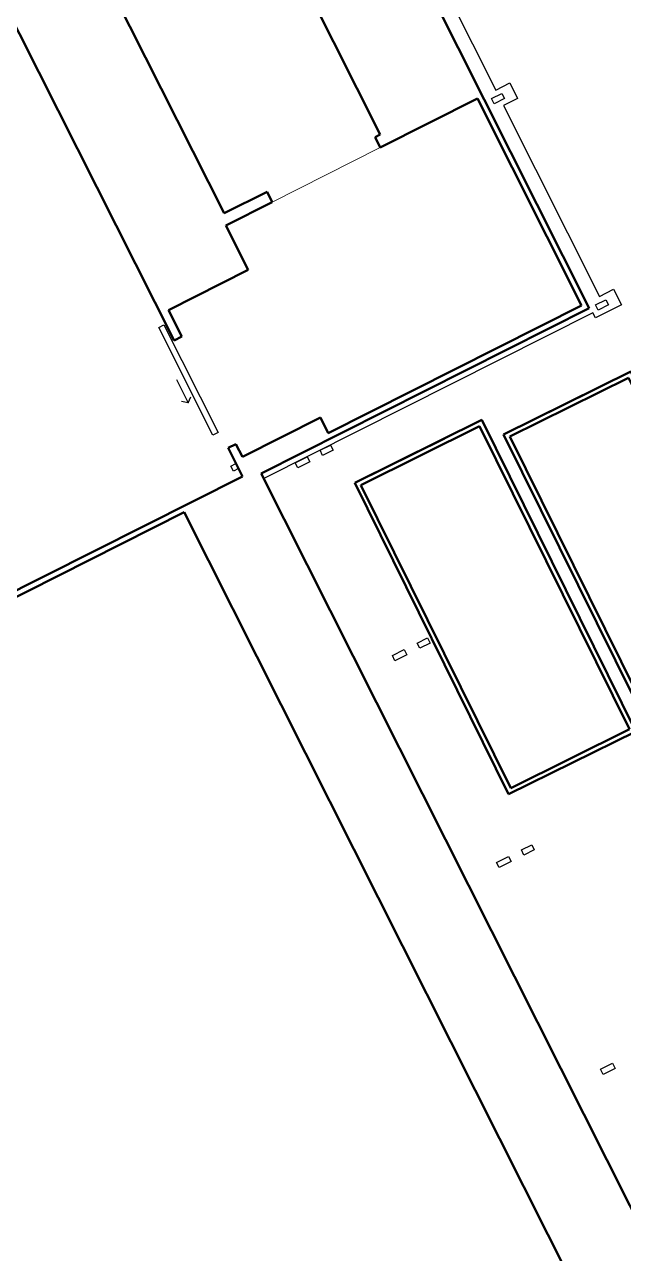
# Model space of a CAD drawing. Header units: inches. Extents: x 725.5 to 800.4, y -655.3 to -591.9.
# Drawn here: x 764.322 to 766.362, y -640.781 to -636.598 of the extents above; entities that cross this region are included whole.
import ezdxf

# ---------------------------------------------------------------- set-up
doc = ezdxf.new("R2010")
doc.units = ezdxf.units.IN
doc.header["$MEASUREMENT"] = 0
doc.linetypes.add('CONTINUA', pattern=[0])
doc.layers.add('023_MUROS_2', color=7, linetype='Continuous')
doc.layers.add('A_TEXTOLOCAL', color=3, linetype='Continuous')
doc.layers.add('ACHUTECH', color=24, linetype='Continuous', lineweight=18)

# ---------------------------------------------------------------- blocks, each defined once
blk = doc.blocks.new('A$C5C78685A')
at = {"layer": '023_MUROS_2', "color": 7, "lineweight": 50}
for p, q in [((0.243, 3.034), (0, 0.596)), ((6.214, 2.438), (0.243, 3.034)), ((0.315, 2.946), (0.088, 0.667)), ((6.126, 2.366), (0.315, 2.946)), ((6.126, 2.366), (5.899, 0.088)), ((6.214, 2.438), (5.97, 0)), ((0.172, 2.316), (0, 0.596)), ((5.899, 0.088), (0.088, 0.667)), ((5.97, 0), (0, 0.596))]:
    blk.add_line(p, q, dxfattribs=at)

msp = doc.modelspace()

# ---------------------------------------------------------------- linework, layer by layer
at = {"color": 7}
for p, q in [((765.5998, -636.1711), (765.9272, -636.8209)), ((765.9272, -636.8209), (765.9747, -636.7969)), ((765.9747, -636.7969), (766.0013, -636.8497)), ((766.0013, -636.8497), (765.9538, -636.8737)), ((765.9538, -636.8737), (766.2811, -637.5233)), ((766.2811, -637.5233), (766.3286, -637.4993)), ((766.3286, -637.4993), (766.3552, -637.5521)), ((766.2583, -637.5789), (765.1369, -638.1438)), ((766.2672, -637.5965), (766.2583, -637.5789)), ((766.3552, -637.5521), (766.2672, -637.5965))]:
    msp.add_line(p, q, dxfattribs=at)
at = {"layer": '023_MUROS_2', "color": 7, "lineweight": 50}
for p, q in [((764.1025, -633.3086), (766.2459, -637.563)), ((765.5336, -636.9728), (764.1944, -634.3146)), ((765.0019, -637.2406), (763.6627, -634.5824)), ((764.0048, -636.0324), (764.8314, -637.6731)), ((765.8647, -636.8501), (765.5337, -637.0169)), ((766.2194, -637.5543), (765.8647, -636.8501)), ((765.516, -636.9817), (765.5336, -636.9728)), ((765.5337, -637.0169), (765.516, -636.9817)), ((765.1481, -637.167), (765.0019, -637.2406)), ((765.1658, -637.2022), (765.1481, -637.167)), ((765.0074, -637.2821), (765.1658, -637.2022)), ((765.0836, -637.4335), (765.0074, -637.2821)), ((764.8125, -637.57), (765.0836, -637.4335)), ((764.8578, -637.6598), (764.8125, -637.57)), ((766.2459, -637.563), (765.1281, -638.1262)), ((765.3568, -637.9889), (766.2194, -637.5543)), ((764.8314, -637.6731), (764.8578, -637.6598)), ((765.0644, -638.07), (765.3302, -637.9361)), ((765.3302, -637.9361), (765.3568, -637.9889)), ((765.0158, -638.0393), (765.0422, -638.026)), ((765.0646, -638.1361), (765.0158, -638.0393)), ((765.0422, -638.026), (765.0644, -638.07)), ((763.5454, -638.9015), (765.0646, -638.1361)), ((765.1281, -638.1262), (766.6376, -641.1224)), ((764.8658, -638.2584), (763.5543, -638.9191)), ((766.2777, -641.0609), (764.8658, -638.2584))]:
    msp.add_line(p, q, dxfattribs=at)
at = {"layer": 'A_TEXTOLOCAL', "color": 7, "lineweight": 30}
for p, q in [((765.9132, -636.85), (765.9484, -636.8323)), ((765.9484, -636.8323), (765.9572, -636.8499)), ((765.922, -636.8676), (765.9132, -636.85)), ((765.9572, -636.8499), (765.922, -636.8676)), ((766.267, -637.5524), (766.3022, -637.5347)), ((766.3022, -637.5347), (766.3111, -637.5523)), ((766.2759, -637.57), (766.267, -637.5524)), ((766.3111, -637.5523), (766.2759, -637.57)), ((764.7793, -637.6296), (764.7969, -637.6207)), ((764.9638, -637.9958), (764.7793, -637.6296)), ((764.7969, -637.6207), (764.9814, -637.9869)), ((764.8397, -637.8068), (764.8796, -637.8861)), ((764.8796, -637.8861), (764.8574, -637.8812)), ((764.8796, -637.8861), (764.889, -637.8653)), ((764.9814, -637.9869), (764.9638, -637.9958)), ((765.3288, -638.0472), (765.364, -638.0294)), ((765.3377, -638.0648), (765.3288, -638.0472)), ((765.3729, -638.047), (765.3377, -638.0648)), ((765.364, -638.0294), (765.3729, -638.047)), ((765.0248, -638.101), (765.0424, -638.0921)), ((765.0424, -638.0921), (765.0513, -638.1097)), ((765.2443, -638.0897), (765.2848, -638.0693)), ((765.2532, -638.1073), (765.2443, -638.0897)), ((765.2937, -638.0869), (765.2532, -638.1073)), ((765.2848, -638.0693), (765.2937, -638.0869)), ((765.0337, -638.1186), (765.0248, -638.101)), ((765.0513, -638.1097), (765.0337, -638.1186)), ((765.6596, -638.7038), (765.6948, -638.6861)), ((765.6685, -638.7214), (765.6596, -638.7038)), ((765.7037, -638.7037), (765.6685, -638.7214)), ((765.6948, -638.6861), (765.7037, -638.7037)), ((765.5751, -638.7464), (765.6156, -638.726)), ((765.584, -638.764), (765.5751, -638.7464)), ((765.6245, -638.7436), (765.584, -638.764)), ((765.6156, -638.726), (765.6245, -638.7436)), ((766.0144, -639.408), (766.0496, -639.3902)), ((766.0496, -639.3902), (766.0585, -639.4078)), ((765.9299, -639.4505), (765.9704, -639.4301)), ((765.9704, -639.4301), (765.9792, -639.4477)), ((766.0233, -639.4256), (766.0144, -639.408)), ((766.0585, -639.4078), (766.0233, -639.4256)), ((765.9388, -639.4681), (765.9299, -639.4505)), ((765.9792, -639.4477), (765.9388, -639.4681)), ((766.2846, -640.1547), (766.3251, -640.1343)), ((766.3251, -640.1343), (766.334, -640.1519)), ((766.2935, -640.1723), (766.2846, -640.1547)), ((766.334, -640.1519), (766.2935, -640.1723))]:
    msp.add_line(p, q, dxfattribs=at)
at = {"layer": 'ACHUTECH', "color": 7, "linetype": 'CONTINUA', "lineweight": 13, "ltscale": 500}
msp.add_line((765.5337, -637.0169), (765.1658, -637.2022), dxfattribs=at)

# ---------------------------------------------------------------- block references
at = {"layer": 'ACHUTECH', "color": 7, "linetype": 'CONTINUA', "lineweight": 13, "ltscale": 500, "xscale": 0.1971200000000001, "yscale": 0.1971200000000001, "zscale": 0.1971200000000001, "rotation": 302.0282895531263}
for p in [(765.8545, -638.0559), (765.3471, -638.2206)]:
    msp.add_blockref('A$C5C78685A', p, dxfattribs=at)

doc.saveas('drawing.dxf')
